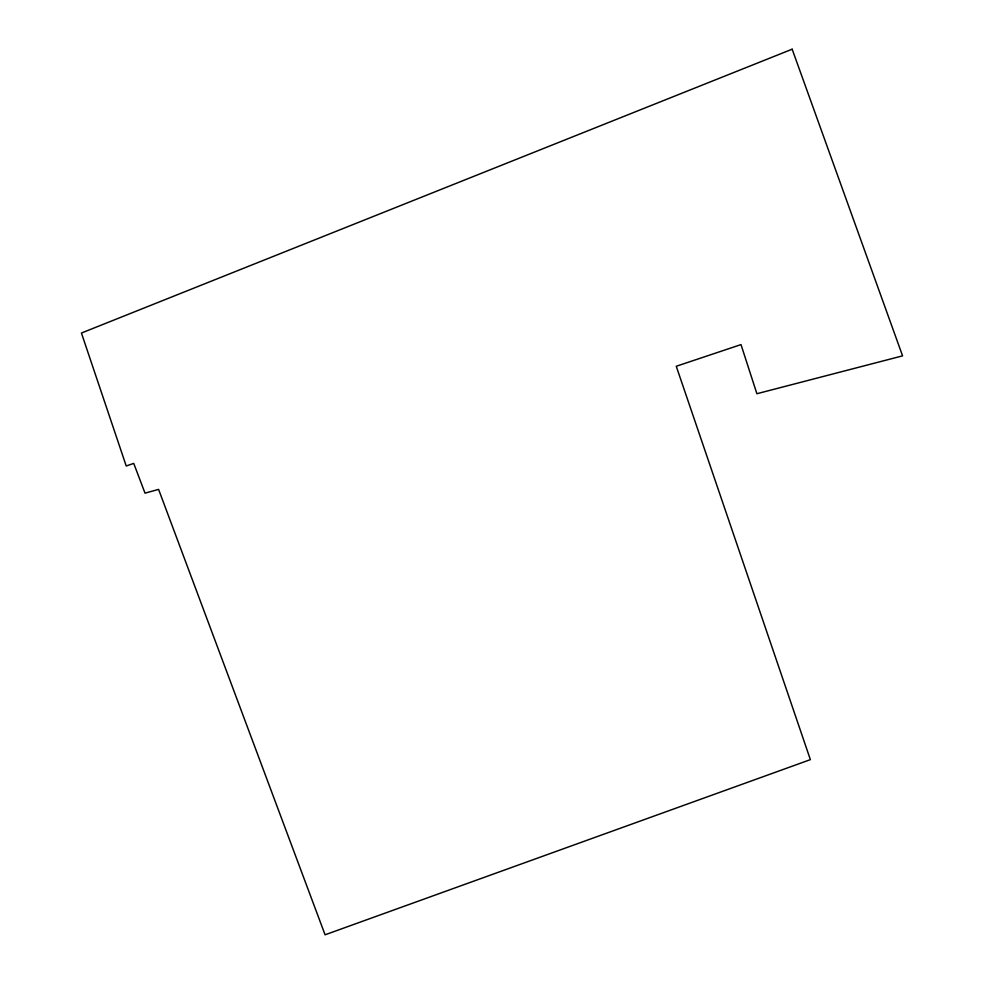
<?xml version="1.0" encoding="UTF-8"?>
<svg xmlns="http://www.w3.org/2000/svg" width="984" height="984" viewBox="0 0 984 984"><rect width="100%" height="100%" fill="white"/><g stroke="black" fill="none" stroke-linecap="round" stroke-linejoin="round"><path stroke-width="1.48" d="M792.157 49.2L81.426 333.035L126.223 465.986L133.738 463.39L145.017 493.156L158.596 489.392L325.077 934.8L810.373 759.648L676.254 366.269L741.001 344.597L756.893 393.723L902.574 355.864L792.157 49.2"/></g></svg>
